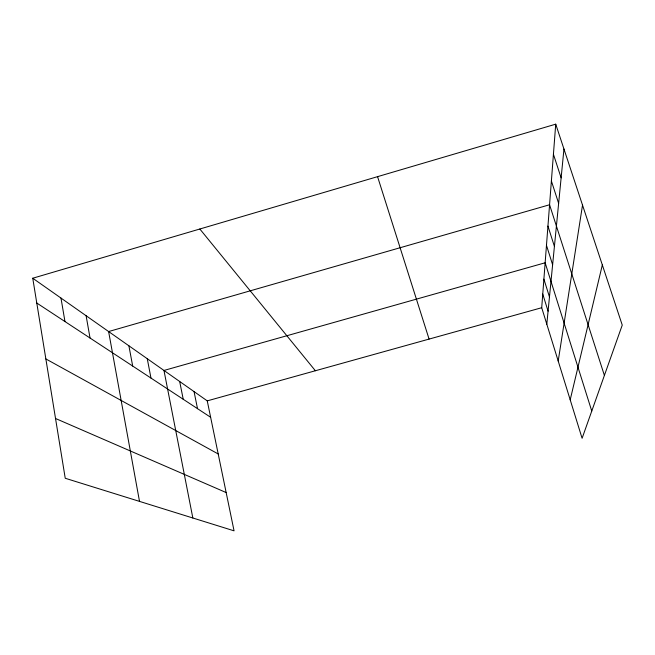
<?xml version="1.0" encoding="UTF-8"?>
<svg xmlns="http://www.w3.org/2000/svg" width="655" height="655" viewBox="0 0 655 655"><rect width="100%" height="100%" fill="white"/><g stroke="black" fill="none" stroke-linecap="round" stroke-linejoin="round"><path stroke-width="0.98" d="M555.727 124.172L622.25 325.101L582.099 438.293L541.71 307.719L555.727 124.172L32.75 278.228L65.238 478.265L234.056 530.828L207.25 400.868L32.75 278.228M546.802 324.192L563.955 149.021M558.199 361.028L582.524 205.105M570.194 399.82L602.33 264.939M207.25 400.868L541.71 307.719M55.528 418.488L226.163 492.56M45.858 358.94L218.205 453.964M36.778 303.028L210.64 417.284M199.84 229.004L315.391 370.755M553.426 154.302L561.13 177.849M551.387 180.976L558.633 203.345M604.393 375.43L549.57 204.761L108.615 331.545L139.507 501.394M547.94 226.09L554.417 246.419M377.567 176.653L429.082 339.085M546.475 245.338L552.624 264.767M591.76 411.053L545.14 262.786L163.971 370.452L192.84 517.999M543.896 279.136L549.471 296.985M542.749 294.054L548.079 311.19M194.052 391.592L197.515 408.663M179.675 381.488L183.228 399.272M147.26 358.703L150.969 378.074M128.896 345.799L132.687 366.055M86.108 315.726L90.038 338.029M60.98 298.066L64.968 321.556"/></g></svg>
